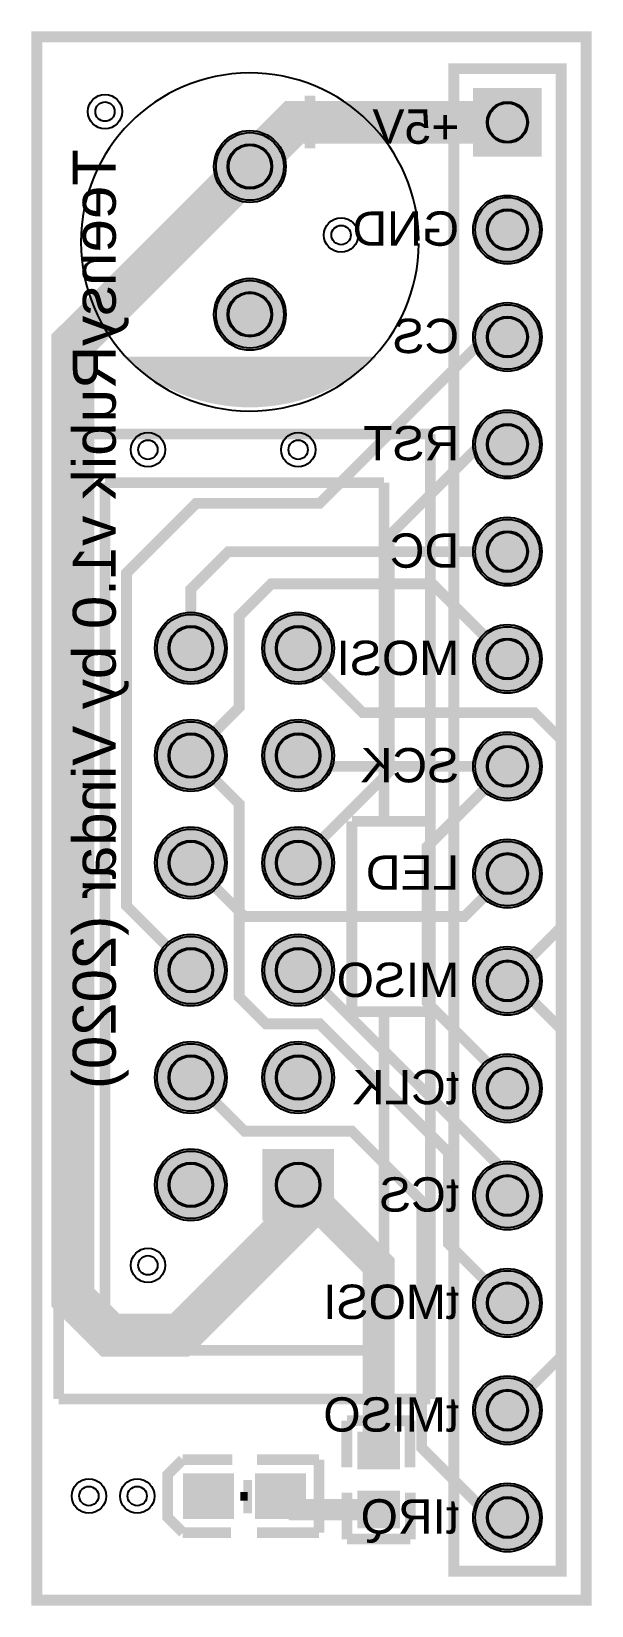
# Model space of a CAD drawing. Extents: x 526 to 1048, y -1442 to 25.
import ezdxf

# ---------------------------------------------------------------- set-up
doc = ezdxf.new("R2010")
doc.units = 9
for name, color, linetype, true_color in [('BoardOutLine', 7, 'Continuous', 0xff00ff), ('BottomLayer', 7, 'Continuous', 0x0000ff), ('BottomSolderMaskLayer', 7, 'Continuous', 0xaa00ff), ('Hole', 7, 'Continuous', 0x222222), ('Multi-Layer', 7, 'Continuous', 0xc0c0c0), ('TopLayer', 7, 'Continuous', 0xff0000), ('TopPasteMaskLayer', 7, 'Continuous', 0x808080), ('TopSilkLayer', 7, 'Continuous', 0xffcc00), ('TopSolderMaskLayer', 7, 'Continuous', 0x800080)]:
    doc.layers.add(name, color=color, linetype=linetype, true_color=true_color)
doc.styles.get("Standard").update_dxf_attribs({"font": 'arial.ttf'})

msp = doc.modelspace()

# ---------------------------------------------------------------- hatches: boundary and pattern name
at = {"layer": 'BottomSolderMaskLayer'}
for points in [[(1002, -28), (1002, -92), (938, -92), (938, -28)], [(696.5, -101.1, 1), (763.5, -101.1, 1)], [(938, -160, 1), (1002, -160, 1)], [(696.5, -238.9, 1), (763.5, -238.9, 1)], [(938, -260, 1), (1002, -260, 1)], [(938, -360, 1), (1002, -360, 1)], [(938, -460, 1), (1002, -460, 1)], [(641.5, -550, 1), (708.5, -550, 1)], [(741.5, -550, 1), (808.5, -550, 1)], [(938, -560, 1), (1002, -560, 1)], [(641.5, -650, 1), (708.5, -650, 1)], [(741.5, -650, 1), (808.5, -650, 1)], [(938, -660, 1), (1002, -660, 1)], [(641.5, -750, 1), (708.5, -750, 1)], [(741.5, -750, 1), (808.5, -750, 1)], [(938, -760, 1), (1002, -760, 1)], [(641.5, -850, 1), (708.5, -850, 1)], [(741.5, -850, 1), (808.5, -850, 1)], [(938, -860, 1), (1002, -860, 1)], [(641.5, -950, 1), (708.5, -950, 1)], [(741.5, -950, 1), (808.5, -950, 1)], [(938, -960, 1), (1002, -960, 1)], [(641.5, -1050, 1), (708.5, -1050, 1)], [(741.5, -1083.5), (741.5, -1016.5), (808.5, -1016.5), (808.5, -1083.5)], [(938, -1060, 1), (1002, -1060, 1)], [(938, -1160, 1), (1002, -1160, 1)], [(938, -1260, 1), (1002, -1260, 1)], [(938, -1360, 1), (1002, -1360, 1)]]:
    msp.add_hatch(color=256, dxfattribs=at).paths.add_polyline_path(points)
at = {"layer": 'Multi-Layer'}
for points in [[(1000, -30), (1000, -90), (940, -90), (940, -30)], [(698.5, -101.1, 1), (761.5, -101.1, 1)], [(940, -160, 1), (1000, -160, 1)], [(698.5, -238.9, 1), (761.5, -238.9, 1)], [(940, -260, 1), (1000, -260, 1)], [(940, -360, 1), (1000, -360, 1)], [(940, -460, 1), (1000, -460, 1)], [(643.5, -550, 1), (706.5, -550, 1)], [(743.5, -550, 1), (806.5, -550, 1)], [(940, -560, 1), (1000, -560, 1)], [(643.5, -650, 1), (706.5, -650, 1)], [(743.5, -650, 1), (806.5, -650, 1)], [(940, -660, 1), (1000, -660, 1)], [(643.5, -750, 1), (706.5, -750, 1)], [(743.5, -750, 1), (806.5, -750, 1)], [(940, -760, 1), (1000, -760, 1)], [(643.5, -850, 1), (706.5, -850, 1)], [(743.5, -850, 1), (806.5, -850, 1)], [(940, -860, 1), (1000, -860, 1)], [(643.5, -950, 1), (706.5, -950, 1)], [(743.5, -950, 1), (806.5, -950, 1)], [(940, -960, 1), (1000, -960, 1)], [(643.5, -1050, 1), (706.5, -1050, 1)], [(743.5, -1081.5), (743.5, -1018.5), (806.5, -1018.5), (806.5, -1081.5)], [(940, -1060, 1), (1000, -1060, 1)], [(940, -1160, 1), (1000, -1160, 1)], [(940, -1260, 1), (1000, -1260, 1)], [(940, -1360, 1), (1000, -1360, 1)]]:
    msp.add_hatch(color=256, dxfattribs=at).paths.add_polyline_path(points)
at = {"layer": 'TopLayer'}
for points in [[(832.3, -1313.2), (832.3, -1281.7), (867.7, -1281.7), (867.7, -1313.2)], [(670, -1359.5), (670, -1320.5), (713, -1320.5), (713, -1359.5)], [(737, -1359.5), (737, -1320.5), (780, -1320.5), (780, -1359.5)], [(832.3, -1368.3), (832.3, -1336.8), (867.7, -1336.8), (867.7, -1368.3)]]:
    msp.add_hatch(color=256, dxfattribs=at).paths.add_polyline_path(points)
at = {"layer": 'TopPasteMaskLayer'}
for points in [[(832.3, -1313.2), (832.3, -1281.7), (867.7, -1281.7), (867.7, -1313.2)], [(670, -1359.5), (670, -1320.5), (713, -1320.5), (713, -1359.5)], [(737, -1359.5), (737, -1320.5), (780, -1320.5), (780, -1359.5)], [(832.3, -1368.3), (832.3, -1336.8), (867.7, -1336.8), (867.7, -1368.3)]]:
    msp.add_hatch(color=256, dxfattribs=at).paths.add_polyline_path(points)
at = {"layer": 'TopSilkLayer'}
msp.add_hatch(color=256, dxfattribs=at).paths.add_polyline_path([(611.9, -278.3), (614.6, -280.8), (617.4, -283.3), (620.2, -285.7), (623.1, -288.1), (626, -290.4), (629, -292.6), (632.1, -294.7), (635.1, -296.8), (638.3, -298.9), (641.4, -300.8), (644.6, -302.7), (647.9, -304.5), (651.2, -306.3), (654.5, -308), (657.9, -309.6), (661.2, -311.1), (664.7, -312.6), (668.1, -313.9), (671.6, -315.3), (675.1, -316.5), (678.7, -317.6), (682.2, -318.7), (685.8, -319.7), (689.4, -320.6), (693.1, -321.5), (696.7, -322.2), (700.4, -322.9), (704, -323.5), (707.7, -324.1), (711.4, -324.5), (715.1, -324.9), (718.8, -325.1), (722.6, -325.4), (726.3, -325.5), (730, -325.5), (733.7, -325.5), (737.4, -325.4), (741.2, -325.1), (744.9, -324.9), (748.6, -324.5), (752.3, -324.1), (756, -323.5), (759.6, -322.9), (763.3, -322.2), (766.9, -321.5), (770.6, -320.6), (774.2, -319.7), (777.8, -318.7), (781.3, -317.6), (784.9, -316.5), (788.4, -315.3), (791.9, -313.9), (795.3, -312.6), (798.8, -311.1), (802.1, -309.6), (805.5, -308), (808.8, -306.3), (812.1, -304.5), (815.4, -302.7), (818.6, -300.8), (821.7, -298.9), (824.9, -296.8), (827.9, -294.7), (831, -292.6), (834, -290.4), (836.9, -288.1), (839.8, -285.7), (842.6, -283.3), (845.4, -280.8), (848.1, -278.3)])
at = {"layer": 'TopSolderMaskLayer'}
for points in [[(1002, -28), (1002, -92), (938, -92), (938, -28)], [(696.5, -101.1, 1), (763.5, -101.1, 1)], [(938, -160, 1), (1002, -160, 1)], [(696.5, -238.9, 1), (763.5, -238.9, 1)], [(938, -260, 1), (1002, -260, 1)], [(938, -360, 1), (1002, -360, 1)], [(938, -460, 1), (1002, -460, 1)], [(641.5, -550, 1), (708.5, -550, 1)], [(741.5, -550, 1), (808.5, -550, 1)], [(938, -560, 1), (1002, -560, 1)], [(641.5, -650, 1), (708.5, -650, 1)], [(741.5, -650, 1), (808.5, -650, 1)], [(938, -660, 1), (1002, -660, 1)], [(641.5, -750, 1), (708.5, -750, 1)], [(741.5, -750, 1), (808.5, -750, 1)], [(938, -760, 1), (1002, -760, 1)], [(641.5, -850, 1), (708.5, -850, 1)], [(741.5, -850, 1), (808.5, -850, 1)], [(938, -860, 1), (1002, -860, 1)], [(641.5, -950, 1), (708.5, -950, 1)], [(741.5, -950, 1), (808.5, -950, 1)], [(938, -960, 1), (1002, -960, 1)], [(641.5, -1050, 1), (708.5, -1050, 1)], [(741.5, -1083.5), (741.5, -1016.5), (808.5, -1016.5), (808.5, -1083.5)], [(938, -1060, 1), (1002, -1060, 1)], [(938, -1160, 1), (1002, -1160, 1)], [(938, -1260, 1), (1002, -1260, 1)], [(830, -1315), (830, -1279.9), (870, -1279.9), (870, -1315)], [(667.8, -1361.3), (667.8, -1318.7), (715.2, -1318.7), (715.2, -1361.3)], [(734.8, -1361.3), (734.8, -1318.7), (782.2, -1318.7), (782.2, -1361.3)], [(938, -1360, 1), (1002, -1360, 1)], [(830, -1370.1), (830, -1335), (870, -1335), (870, -1370.1)]]:
    msp.add_hatch(color=256, dxfattribs=at).paths.add_polyline_path(points)

# ---------------------------------------------------------------- linework, layer by layer
at = {"layer": 'BoardOutLine', "const_width": 10}
msp.add_lwpolyline([(531.5, 19.7), (1043.3, 19.7), (1043.3, -1437), (531.5, -1437), (531.5, 19.7)], close=True, dxfattribs=at)
at = {"layer": 'BottomLayer', "const_width": 10}
for points in [[(775, -750), (860, -665), (860, -445), (945, -360), (970, -360)], [(675, -750), (725, -800), (930, -800), (970, -760)]]:
    msp.add_lwpolyline(points, dxfattribs=at)
at = {"layer": 'BottomSolderMaskLayer'}
for centre, radius in [((970, -60), 19.2), ((730, -101.1), 33.5), ((730, -101.1), 20.9), ((970, -160), 32), ((970, -160), 19.2), ((730, -238.9), 33.5), ((730, -238.9), 20.9), ((970, -260), 32), ((970, -260), 19.2), ((970, -360), 32), ((970, -360), 19.2), ((970, -460), 32), ((970, -460), 19.2), ((675, -550), 33.5), ((775, -550), 33.5), ((970, -560), 32), ((675, -550), 20.9), ((775, -550), 20.9), ((970, -560), 19.2), ((675, -650), 33.5), ((675, -650), 20.9), ((775, -650), 33.5), ((775, -650), 20.9), ((970, -660), 32), ((970, -660), 19.2), ((675, -750), 33.5), ((775, -750), 33.5), ((675, -750), 20.9), ((775, -750), 20.9), ((970, -760), 32), ((970, -760), 19.2), ((675, -850), 33.5), ((775, -850), 33.5), ((675, -850), 20.9), ((775, -850), 20.9), ((970, -860), 32), ((970, -860), 19.2), ((675, -950), 33.5), ((775, -950), 33.5), ((675, -950), 20.9), ((775, -950), 20.9), ((970, -960), 32), ((970, -960), 19.2), ((675, -1050), 33.5), ((675, -1050), 20.9), ((775, -1050), 20.9), ((970, -1060), 32), ((970, -1060), 19.2), ((970, -1160), 32), ((970, -1160), 19.2), ((970, -1260), 32), ((970, -1260), 19.2), ((970, -1360), 32), ((970, -1360), 19.2)]:
    msp.add_circle(centre, radius, dxfattribs=at)
at = {"layer": 'Hole'}
for centre in [(595, -50), (815, -165), (635, -365), (775, -365), (635, -1125), (580, -1340), (625, -1340)]:
    msp.add_circle(centre, 9, dxfattribs=at)
at = {"layer": 'Multi-Layer'}
for centre, radius in [((595, -50), 16), ((970, -60), 18), ((730, -101.1), 31.5), ((730, -101.1), 19.7), ((970, -160), 30), ((970, -160), 18), ((815, -165), 16), ((730, -238.9), 31.5), ((730, -238.9), 19.7), ((970, -260), 30), ((970, -260), 18), ((970, -360), 30), ((635, -365), 16), ((775, -365), 16), ((970, -360), 18), ((970, -460), 30), ((970, -460), 18), ((675, -550), 31.5), ((775, -550), 31.5), ((675, -550), 19.7), ((775, -550), 19.7), ((970, -560), 30), ((970, -560), 18), ((675, -650), 31.5), ((675, -650), 19.7), ((775, -650), 31.5), ((775, -650), 19.7), ((970, -660), 30), ((970, -660), 18), ((675, -750), 31.5), ((775, -750), 31.5), ((675, -750), 19.7), ((775, -750), 19.7), ((970, -760), 30), ((970, -760), 18), ((675, -850), 31.5), ((775, -850), 31.5), ((675, -850), 19.7), ((775, -850), 19.7), ((970, -860), 30), ((970, -860), 18), ((675, -950), 31.5), ((775, -950), 31.5), ((675, -950), 19.7), ((775, -950), 19.7), ((970, -960), 30), ((970, -960), 18), ((675, -1050), 31.5), ((675, -1050), 19.7), ((775, -1050), 19.7), ((970, -1060), 30), ((970, -1060), 18), ((635, -1125), 16), ((970, -1160), 30), ((970, -1160), 18), ((970, -1260), 30), ((970, -1260), 18), ((580, -1340), 16), ((625, -1340), 16), ((970, -1360), 30), ((970, -1360), 18)]:
    msp.add_circle(centre, radius, dxfattribs=at)
at = {"layer": 'TopLayer'}
for points, const_width in [([(970, -60), (771.1, -60), (730, -101.1)], 40), ([(730, -101.1), (565, -266.1), (565, -1155), (600, -1190), (665, -1190), (775, -1080), (775, -1050)], 40), ([(675, -850), (615, -790), (615, -480), (680, -415), (795, -415), (950, -260), (970, -260)], 10), ([(675, -550), (675, -495), (710, -460), (970, -460)], 10), ([(970, -560), (900, -490), (750, -490), (720, -520), (720, -605), (675, -650)], 10), ([(970, -860), (1020, -810), (1020, -635), (995, -610), (835, -610), (775, -550)], 10), ([(970, -1160), (915, -1105), (915, -1020), (795, -900), (745, -900), (720, -875), (720, -695), (675, -650)], 10), ([(775, -650), (785, -660), (970, -660)], 10), ([(970, -660), (895, -735), (895, -880), (975, -960), (970, -960)], 10), ([(775, -850), (780, -850), (970, -1040), (970, -1060)], 10), ([(970, -1260), (1020, -1210), (1020, -905), (975, -860), (970, -860)], 10), ([(675, -950), (725, -1000), (825, -1000), (890, -1065), (890, -1295), (955, -1360), (970, -1360)], 10), ([(775, -1050), (850, -1125), (850, -1297.4)], 30), ([(850, -1352.6), (771.1, -1352.6), (758.5, -1340), (753.5, -1345), (753.5, -1350.3)], 20)]:
    msp.add_lwpolyline(points, dxfattribs=dict(at, const_width=const_width))
at = {"layer": 'TopSilkLayer'}
for points, const_width in [([(1020, -10), (1020, -710), (1020, -1410), (920, -1410), (920, -10), (1020, -10), (1020, -20)], 10), ([(786, -84.1), (786, -35.1)], 10), ([(759, -59.1), (812, -59.1)], 10), ([(551.8, -350.4), (898.2, -350.4)], 10), ([(551.8, -1249.6), (551.8, -350.4)], 10), ([(898.2, -1249.6), (898.2, -350.4)], 10), ([(595.1, -395.7), (854.9, -395.7)], 10), ([(595.1, -1204.3), (595.1, -395.7)], 10), ([(854.9, -711.4), (854.9, -395.7)], 10), ([(825, -711.4), (898.2, -711.4)], 10), ([(825, -888.6), (825, -711.4)], 10), ([(825, -888.6), (898.2, -888.6)], 10), ([(854.9, -1204.3), (854.9, -888.6)], 10), ([(854.9, -1204.3), (595.1, -1204.3)], 10), ([(898.2, -1249.6), (551.8, -1249.6)], 10), ([(820.3, -1313.2), (820.3, -1269.8)], 10), ([(820.5, -1269.8), (879.5, -1269.9)], 10), ([(879.3, -1313.2), (879.3, -1269.8)], 10), ([(667.5, -1374), (653.5, -1360), (653.5, -1320), (667.5, -1306)], 10), ([(713.5, -1306), (667.5, -1306)], 10), ([(794.5, -1306), (736.5, -1306)], 10), ([(794.5, -1374), (794.5, -1306)], 10), ([(728, -1356), (728, -1325)], 7.99), ([(820.5, -1336.8), (820.5, -1380.2)], 10), ([(879.5, -1336.8), (879.5, -1380.2)], 10), ([(728, -1340.3), (721.1, -1340.3)], 7.99), ([(712.5, -1374), (667.5, -1374)], 10), ([(794.5, -1374), (736.5, -1374)], 10), ([(820.5, -1380.1), (879.5, -1380.1)], 10)]:
    msp.add_lwpolyline(points, dxfattribs=dict(at, const_width=const_width))
msp.add_arc((730, -171.5), 157.5, 0.5094, 359.4906, dxfattribs=at)
at = {"layer": 'TopSolderMaskLayer'}
for centre, radius in [((970, -60), 19.2), ((730, -101.1), 33.5), ((730, -101.1), 20.9), ((970, -160), 32), ((970, -160), 19.2), ((730, -238.9), 33.5), ((730, -238.9), 20.9), ((970, -260), 32), ((970, -260), 19.2), ((970, -360), 32), ((970, -360), 19.2), ((970, -460), 32), ((970, -460), 19.2), ((675, -550), 33.5), ((775, -550), 33.5), ((970, -560), 32), ((675, -550), 20.9), ((775, -550), 20.9), ((970, -560), 19.2), ((675, -650), 33.5), ((675, -650), 20.9), ((775, -650), 33.5), ((775, -650), 20.9), ((970, -660), 32), ((970, -660), 19.2), ((675, -750), 33.5), ((775, -750), 33.5), ((675, -750), 20.9), ((775, -750), 20.9), ((970, -760), 32), ((970, -760), 19.2), ((675, -850), 33.5), ((775, -850), 33.5), ((675, -850), 20.9), ((775, -850), 20.9), ((970, -860), 32), ((970, -860), 19.2), ((675, -950), 33.5), ((775, -950), 33.5), ((675, -950), 20.9), ((775, -950), 20.9), ((970, -960), 32), ((970, -960), 19.2), ((675, -1050), 33.5), ((675, -1050), 20.9), ((775, -1050), 20.9), ((970, -1060), 32), ((970, -1060), 19.2), ((970, -1160), 32), ((970, -1160), 19.2), ((970, -1260), 32), ((970, -1260), 19.2), ((970, -1360), 32), ((970, -1360), 19.2)]:
    msp.add_circle(centre, radius, dxfattribs=at)

# ---------------------------------------------------------------- texts
at = {"layer": 'BottomSilkLayer', "text_generation_flag": 2}
for s, p in [('+5V', (925, -80)), ('GND', (925, -175)), ('CS', (925, -275)), ('RST', (925, -375)), ('DC', (925, -475)), ('MOSI', (925, -575)), ('SCK', (925, -675)), ('LED', (925, -775)), ('MISO', (925, -875)), ('tCLK', (925, -975)), ('tCS', (925, -1075)), ('tMOSI', (925, -1175)), ('tMISO', (925, -1280)), ('tIRQ', (925, -1375))]:
    msp.add_text(s, height=32, dxfattribs=at).set_placement(p)
msp.add_text('TeensyRubik v1.0 by Vindar (2020)', height=40, rotation=90, dxfattribs=at).set_placement((605, -85))

doc.saveas('drawing.dxf')
